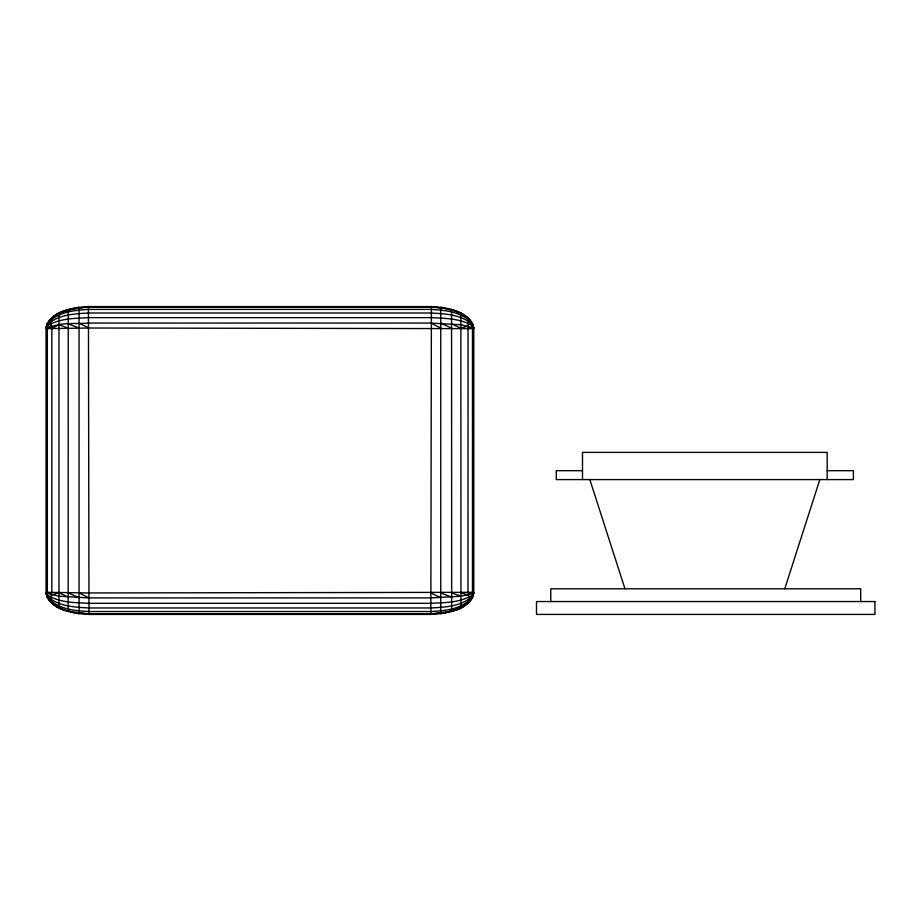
<?xml version="1.0" encoding="UTF-8"?>
<svg xmlns="http://www.w3.org/2000/svg" width="921" height="921" viewBox="0 0 921 921"><rect width="100%" height="100%" fill="white"/><g stroke="black" fill="none" stroke-linecap="round" stroke-linejoin="round"><path stroke-width="1.38" d="M74.981 308.431C64.712 310.354 46.384 313.819 51.841 328.429L51.841 592.525C45.705 613.006 76.973 611.072 88.992 614.422L88.428 306.578C73.047 307.499 50.701 310.504 46.05 327.945L46.05 593.02C50.793 610.646 73.461 613.524 88.992 614.422L430.832 614.422C446.363 613.524 469.031 610.646 473.774 593.02L473.774 327.945C469.123 310.504 446.777 307.499 431.396 306.578L88.428 306.578L68.154 310.02L58.967 313.002L58.967 607.964M68.258 309.433L68.154 610.945L79.068 613.766L79.068 307.2C67.256 310.573 48.767 313.405 46.05 327.945L47.351 328.636L88.992 328.014L472.473 328.636L473.774 327.945C469.445 310.4 446.155 308.892 431.396 306.578L430.832 614.422C442.851 611.072 474.119 613.006 467.983 592.525L468.064 318.01L460.961 313.497L451.566 309.433L451.67 610.945L444.843 612.534M451.67 610.945L440.756 613.766L440.756 307.2L451.67 310.02M68.154 610.945L68.258 611.521C60.579 607.595 45.106 603.796 47.351 592.33L47.328 323.248L51.76 318.01M468.064 318.01L472.496 323.248L472.473 592.33C474.718 603.796 459.245 607.595 451.566 611.521M784.738 588.795L819.84 479.588M468.064 602.956L472.496 597.717L473.774 593.02L472.473 592.33L88.992 592.951L47.351 592.33L46.05 593.02L47.328 597.717L51.76 602.956M47.351 328.636C59.692 321.613 75.246 324.273 88.98 323.052L430.844 323.052L460.961 324.745L473.774 327.945L472.496 323.835C462.515 311.885 445.43 310.17 430.844 309.433L88.98 309.433C74.394 310.17 57.309 311.885 47.328 323.835L46.05 327.945L51.76 325.953M51.841 328.429L58.863 324.745L68.258 328.118M472.496 593.608L473.774 593.02L472.496 597.13C462.515 609.08 445.43 610.796 430.844 611.521L88.98 611.521C74.394 610.796 57.309 609.08 47.328 597.13L46.05 593.02L58.863 596.221L88.98 597.913L430.844 597.913L460.961 596.221L472.496 593.608L467.983 592.525M452.982 610.519L460.961 607.469L460.857 313.002M468.064 325.953L460.857 328.256L451.67 323.812M51.76 595.012L58.967 592.71L68.154 597.153M467.983 328.429L472.496 327.358M47.328 593.608L51.841 592.525M79.01 307.833L88.98 307.2L430.844 307.2L440.814 307.833M440.814 613.133L430.844 613.766L88.98 613.766L79.01 613.133M582.509 470.689L556.296 470.689L556.296 479.588L853.399 479.588L853.399 470.689L827.173 470.689M460.857 592.71L468.064 595.012M451.566 592.848L460.961 596.221M68.154 323.812L79.079 328.037M440.756 592.928L451.67 597.153M440.814 323.225L451.566 328.118M68.258 592.848L79.01 597.741M79.01 323.225L88.992 328.014M430.832 592.951L440.814 597.741M430.844 323.052L440.756 328.037M79.079 592.928L88.98 597.913M589.854 479.588L624.956 588.795M860.686 601.54L860.686 588.795L550.758 588.795L550.758 601.54M827.173 479.588L827.173 452.384L582.509 452.384L582.509 479.588M47.328 324.756L46.05 327.945L47.328 325.953C59.577 318.194 74.958 318.367 88.98 317.641L430.844 317.641C444.866 318.367 460.247 318.194 472.496 325.953L473.774 327.945L472.496 324.756C461.513 314.441 445.119 313.773 430.844 313.002L88.98 313.002C74.705 313.773 58.311 314.441 47.328 324.756M473.774 593.02L472.496 596.209C461.513 606.525 445.119 607.181 430.844 607.964L88.98 607.964C74.705 607.181 58.311 606.525 47.328 596.209L46.05 593.02L47.328 595.012C59.577 602.771 74.958 602.599 88.98 603.313L430.844 603.313C444.866 602.599 460.247 602.771 472.496 595.012L473.774 593.02M874.95 601.54L536.494 601.54L536.494 614.422L874.95 614.422L874.95 601.54"/></g></svg>
